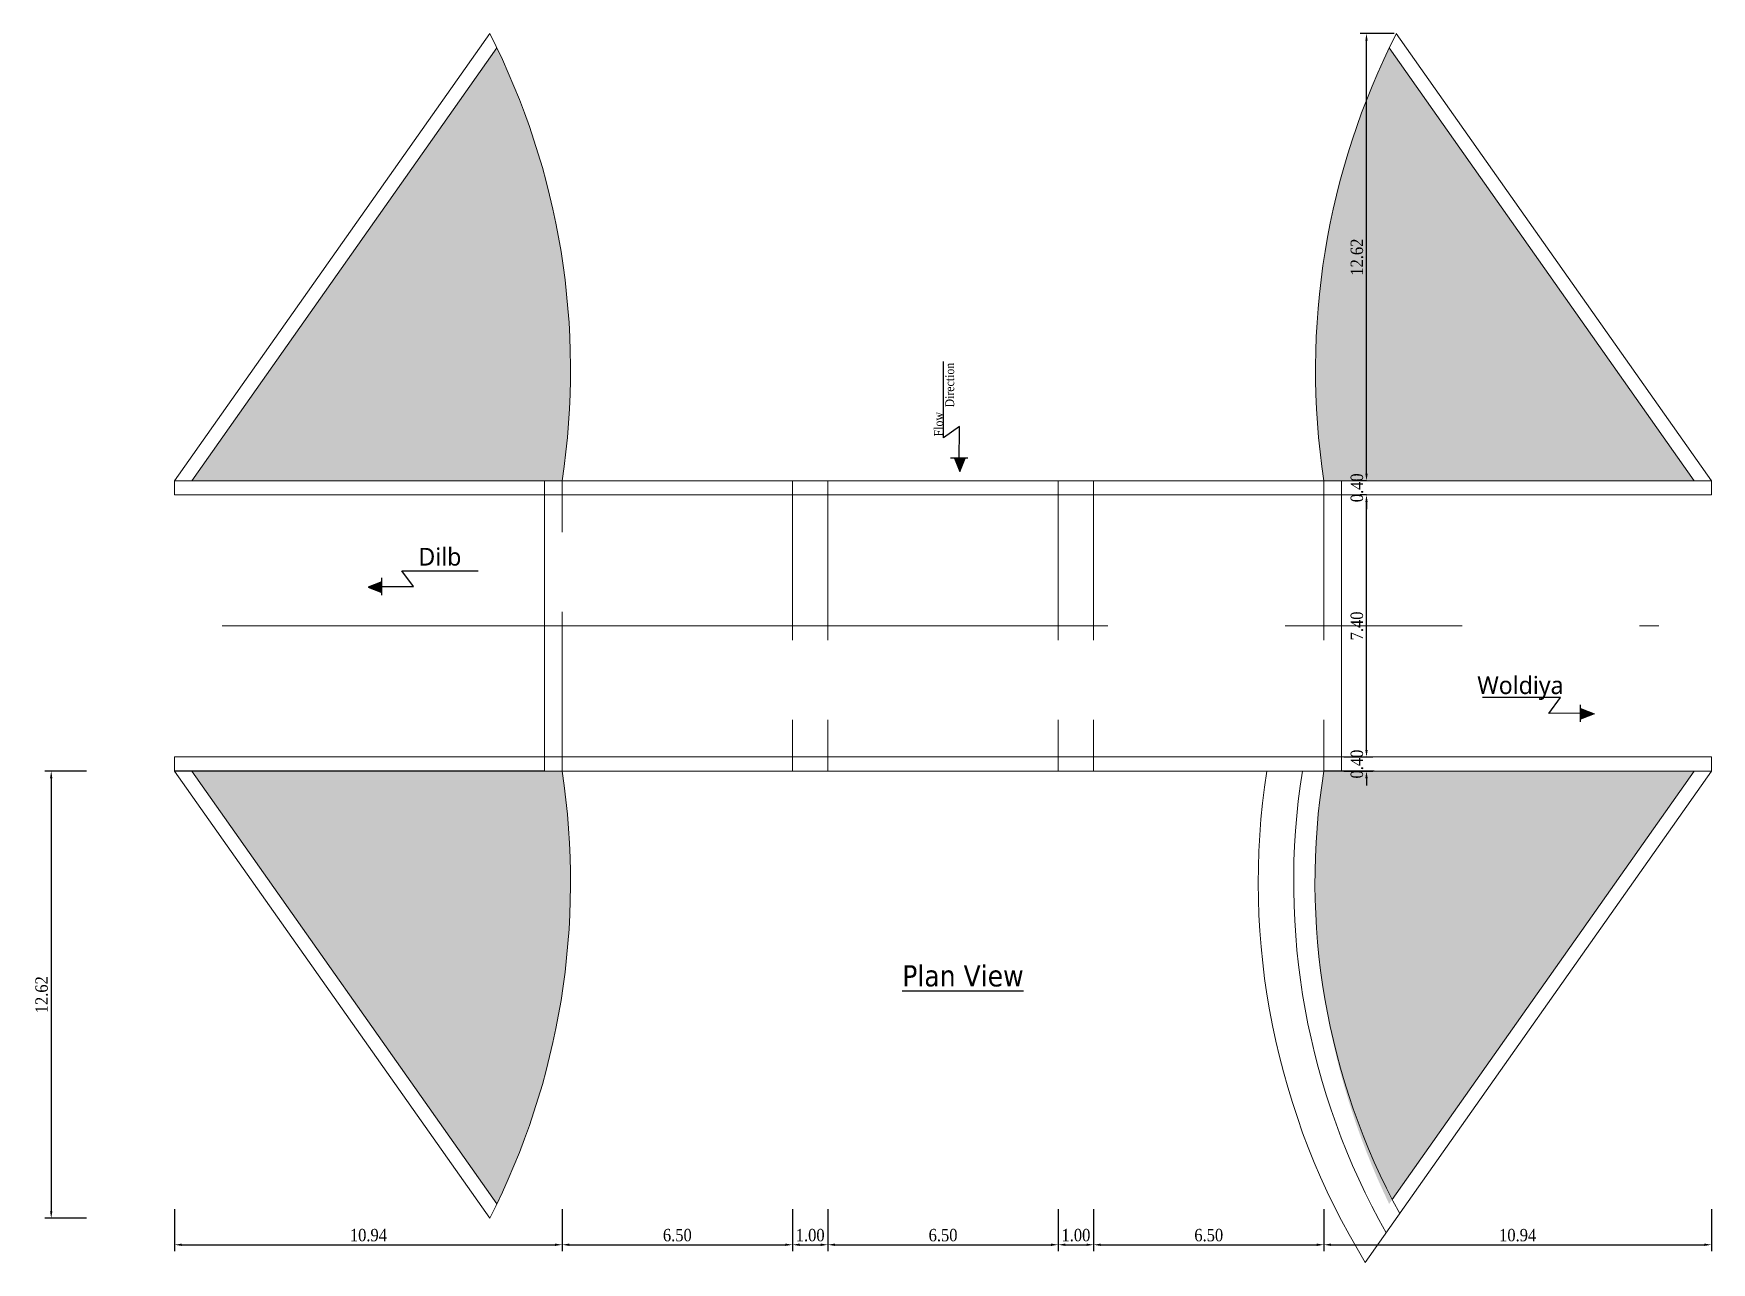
# Model space of a CAD drawing. Header units: inches. Extents: x 27 to 160, y 4 to 61.
# Drawn here: x 27.57 to 74.93, y 26.31 to 61 of the extents above; entities that cross this region are included whole.
import ezdxf

# ---------------------------------------------------------------- set-up
doc = ezdxf.new("R2010")
doc.units = ezdxf.units.IN
doc.header["$MEASUREMENT"] = 0
doc.linetypes.add('CENTER', pattern=[2, 1.25, -0.25, 0.25, -0.25])
doc.linetypes.add('HIDDEN', pattern=[0.375, 0.25, -0.125])
for name, color, linetype, lineweight in [('center line', 251, 'CENTER', 0), ('dima', 7, 'Continuous', 0), ('hach', 251, 'Continuous', 0), ('text', 1, 'Continuous', 0), ('wall', 4, 'Continuous', 13)]:
    doc.layers.add(name, color=color, linetype=linetype, lineweight=lineweight)
doc.layers.add('Direction', color=6, linetype='Continuous')
doc.layers.add('TEXT2', color=7, linetype='Continuous')
doc.styles.get("Standard").update_dxf_attribs({"font": 'GARA.TTF'})
doc.dimstyles.get("Standard").update_dxf_attribs({"dimtxt": 0.35, "dimasz": 0.2, "dimexe": 0.18, "dimexo": 0.0625, "dimgap": 0.09, "dimtad": 1, "dimzin": 0, "dimdsep": 46, "dimtxsty": 'Standard', "dimcen": 0.09, "dimclrd": 253, "dimclre": 21, "dimadec": 0, "dimazin": 0, "dimtfac": 1, "dimtix": 1, "dimtofl": 0, "dimtmove": 0, "dimatfit": 3, "dimfxl": 1, "dimfxlon": 1, "dimtolj": 1, "dimtzin": 0, "dimarcsym": 0})

# ---------------------------------------------------------------- blocks, each defined once
blk = doc.blocks.new('*D2')
at = {"layer": 'Defpoints', "color": 0}
for p in [(31.556, 40.179), (42.496, 40.179), (42.496, 26.809)]:
    blk.add_point(p, dxfattribs=at)
at = {"layer": 'dima', "color": 21, "lineweight": -2}
for p, q in [((31.556, 27.809), (31.556, 26.629)), ((42.496, 27.809), (42.496, 26.629))]:
    blk.add_line(p, q, dxfattribs=at)
at = {"layer": 'dima', "color": 253, "lineweight": -2}
blk.add_line((31.756, 26.809), (42.296, 26.809), dxfattribs=at)
at = {"layer": 'dima', "color": 253}
for points in [[(31.756, 26.842), (31.756, 26.775), (31.556, 26.809)], [(42.296, 26.842), (42.296, 26.775), (42.496, 26.809)]]:
    blk.add_solid(points, dxfattribs=at)
at = {"layer": 'dima', "color": 0, "insert": (37.026, 27.078), "char_height": 0.35, "attachment_point": 5}
blk.add_mtext('\\A1;10.94', dxfattribs=at)
blk = doc.blocks.new('*D3')
at = {"layer": 'Defpoints', "color": 0}
for p in [(42.496, 40.179), (48.996, 40.179), (48.996, 26.809)]:
    blk.add_point(p, dxfattribs=at)
at = {"layer": 'dima', "color": 21, "lineweight": -2}
for p, q in [((42.496, 27.809), (42.496, 26.629)), ((48.996, 27.809), (48.996, 26.629))]:
    blk.add_line(p, q, dxfattribs=at)
at = {"layer": 'dima', "color": 253, "lineweight": -2}
blk.add_line((42.696, 26.809), (48.796, 26.809), dxfattribs=at)
at = {"layer": 'dima', "color": 253}
for points in [[(42.696, 26.842), (42.696, 26.775), (42.496, 26.809)], [(48.796, 26.842), (48.796, 26.775), (48.996, 26.809)]]:
    blk.add_solid(points, dxfattribs=at)
at = {"layer": 'dima', "color": 0, "insert": (45.746, 27.078), "char_height": 0.35, "attachment_point": 5}
blk.add_mtext('\\A1;6.50', dxfattribs=at)
blk = doc.blocks.new('*D4')
at = {"layer": 'Defpoints', "color": 0}
for p in [(48.996, 40.179), (49.996, 40.179), (49.996, 26.809)]:
    blk.add_point(p, dxfattribs=at)
at = {"layer": 'dima', "color": 21, "lineweight": -2}
for p, q in [((48.996, 27.809), (48.996, 26.629)), ((49.996, 27.809), (49.996, 26.629))]:
    blk.add_line(p, q, dxfattribs=at)
at = {"layer": 'dima', "color": 253, "lineweight": -2}
blk.add_line((49.196, 26.809), (49.796, 26.809), dxfattribs=at)
at = {"layer": 'dima', "color": 253}
for points in [[(49.196, 26.842), (49.196, 26.775), (48.996, 26.809)], [(49.796, 26.842), (49.796, 26.775), (49.996, 26.809)]]:
    blk.add_solid(points, dxfattribs=at)
at = {"layer": 'dima', "color": 0, "insert": (49.496, 27.078), "char_height": 0.35, "attachment_point": 5}
blk.add_mtext('\\A1;1.00', dxfattribs=at)
blk = doc.blocks.new('*D5')
at = {"layer": 'Defpoints', "color": 0}
for p in [(49.996, 40.179), (56.496, 40.179), (56.496, 26.809)]:
    blk.add_point(p, dxfattribs=at)
at = {"layer": 'dima', "color": 21, "lineweight": -2}
for p, q in [((49.996, 27.809), (49.996, 26.629)), ((56.496, 27.809), (56.496, 26.629))]:
    blk.add_line(p, q, dxfattribs=at)
at = {"layer": 'dima', "color": 253, "lineweight": -2}
blk.add_line((50.196, 26.809), (56.296, 26.809), dxfattribs=at)
at = {"layer": 'dima', "color": 253}
for points in [[(50.196, 26.842), (50.196, 26.775), (49.996, 26.809)], [(56.296, 26.842), (56.296, 26.775), (56.496, 26.809)]]:
    blk.add_solid(points, dxfattribs=at)
at = {"layer": 'dima', "color": 0, "insert": (53.246, 27.078), "char_height": 0.35, "attachment_point": 5}
blk.add_mtext('\\A1;6.50', dxfattribs=at)
blk = doc.blocks.new('*D6')
at = {"layer": 'Defpoints', "color": 0}
for p in [(56.496, 40.179), (57.496, 40.179), (57.496, 26.809)]:
    blk.add_point(p, dxfattribs=at)
at = {"layer": 'dima', "color": 21, "lineweight": -2}
for p, q in [((56.496, 27.809), (56.496, 26.629)), ((57.496, 27.809), (57.496, 26.629))]:
    blk.add_line(p, q, dxfattribs=at)
at = {"layer": 'dima', "color": 253, "lineweight": -2}
blk.add_line((56.696, 26.809), (57.296, 26.809), dxfattribs=at)
at = {"layer": 'dima', "color": 253}
for points in [[(56.696, 26.842), (56.696, 26.775), (56.496, 26.809)], [(57.296, 26.842), (57.296, 26.775), (57.496, 26.809)]]:
    blk.add_solid(points, dxfattribs=at)
at = {"layer": 'dima', "color": 0, "insert": (56.996, 27.078), "char_height": 0.35, "attachment_point": 5}
blk.add_mtext('\\A1;1.00', dxfattribs=at)
blk = doc.blocks.new('*D7')
at = {"layer": 'Defpoints', "color": 0}
for p in [(57.496, 40.179), (63.996, 40.179), (63.996, 26.809)]:
    blk.add_point(p, dxfattribs=at)
at = {"layer": 'dima', "color": 21, "lineweight": -2}
for p, q in [((57.496, 27.809), (57.496, 26.629)), ((63.996, 27.809), (63.996, 26.629))]:
    blk.add_line(p, q, dxfattribs=at)
at = {"layer": 'dima', "color": 253, "lineweight": -2}
blk.add_line((57.696, 26.809), (63.796, 26.809), dxfattribs=at)
at = {"layer": 'dima', "color": 253}
for points in [[(57.696, 26.842), (57.696, 26.775), (57.496, 26.809)], [(63.796, 26.842), (63.796, 26.775), (63.996, 26.809)]]:
    blk.add_solid(points, dxfattribs=at)
at = {"layer": 'dima', "color": 0, "insert": (60.746, 27.078), "char_height": 0.35, "attachment_point": 5}
blk.add_mtext('\\A1;6.50', dxfattribs=at)
blk = doc.blocks.new('*D8')
at = {"layer": 'Defpoints', "color": 0}
for p in [(63.996, 40.179), (74.935, 40.179), (74.935, 26.809)]:
    blk.add_point(p, dxfattribs=at)
at = {"layer": 'dima', "color": 21, "lineweight": -2}
for p, q in [((63.996, 27.809), (63.996, 26.629)), ((74.935, 27.809), (74.935, 26.629))]:
    blk.add_line(p, q, dxfattribs=at)
at = {"layer": 'dima', "color": 253, "lineweight": -2}
blk.add_line((64.196, 26.809), (74.735, 26.809), dxfattribs=at)
at = {"layer": 'dima', "color": 253}
for points in [[(64.196, 26.842), (64.196, 26.775), (63.996, 26.809)], [(74.735, 26.842), (74.735, 26.775), (74.935, 26.809)]]:
    blk.add_solid(points, dxfattribs=at)
at = {"layer": 'dima', "color": 0, "insert": (69.465, 27.078), "char_height": 0.35, "attachment_point": 5}
blk.add_mtext('\\A1;10.94', dxfattribs=at)
blk = doc.blocks.new('*D9')
at = {"layer": 'Defpoints', "color": 0}
for p in [(64.496, 40.579), (65.198, 40.579), (64.496, 40.179)]:
    blk.add_point(p, dxfattribs=at)
at = {"layer": 'dima', "color": 253, "lineweight": -2}
for p, q in [((65.198, 40.779), (65.198, 40.979)), ((65.198, 39.979), (65.198, 39.779))]:
    blk.add_line(p, q, dxfattribs=at)
at = {"layer": 'dima', "color": 21, "lineweight": -2}
for p, q in [((64.558, 40.579), (65.378, 40.579)), ((64.558, 40.179), (65.378, 40.179))]:
    blk.add_line(p, q, dxfattribs=at)
at = {"layer": 'dima', "color": 253}
for points in [[(65.165, 40.779), (65.232, 40.779), (65.198, 40.579)], [(65.165, 39.979), (65.232, 39.979), (65.198, 40.179)]]:
    blk.add_solid(points, dxfattribs=at)
at = {"layer": 'dima', "color": 0, "insert": (64.929, 40.379), "char_height": 0.35, "attachment_point": 5, "rotation": 90}
blk.add_mtext('\\A1;0.40', dxfattribs=at)
blk = doc.blocks.new('*D10')
at = {"layer": 'Defpoints', "color": 0}
for p in [(65.198, 47.979), (65.198, 47.979), (64.496, 40.579)]:
    blk.add_point(p, dxfattribs=at)
at = {"layer": 'dima', "color": 21, "lineweight": -2}
for p, q in [((65.198, 47.979), (65.018, 47.979)), ((64.558, 40.579), (65.378, 40.579))]:
    blk.add_line(p, q, dxfattribs=at)
at = {"layer": 'dima', "color": 253, "lineweight": -2}
blk.add_line((65.198, 40.779), (65.198, 47.779), dxfattribs=at)
at = {"layer": 'dima', "color": 253}
for points in [[(65.165, 47.779), (65.232, 47.779), (65.198, 47.979)], [(65.165, 40.779), (65.232, 40.779), (65.198, 40.579)]]:
    blk.add_solid(points, dxfattribs=at)
at = {"layer": 'dima', "color": 0, "insert": (64.929, 44.279), "char_height": 0.35, "attachment_point": 5, "rotation": 90}
blk.add_mtext('\\A1;7.40', dxfattribs=at)
blk = doc.blocks.new('*D11')
at = {"layer": 'Defpoints', "color": 0}
for p in [(65.198, 48.379), (65.198, 48.379), (65.198, 47.979)]:
    blk.add_point(p, dxfattribs=at)
at = {"layer": 'dima', "color": 21, "lineweight": -2}
for p, q in [((65.198, 48.379), (65.018, 48.379)), ((65.198, 47.979), (65.018, 47.979))]:
    blk.add_line(p, q, dxfattribs=at)
at = {"layer": 'dima', "color": 253, "lineweight": -2}
for p, q in [((65.198, 48.579), (65.198, 48.779)), ((65.198, 47.779), (65.198, 47.579))]:
    blk.add_line(p, q, dxfattribs=at)
at = {"layer": 'dima', "color": 253}
for points in [[(65.165, 48.579), (65.232, 48.579), (65.198, 48.379)], [(65.165, 47.779), (65.232, 47.779), (65.198, 47.979)]]:
    blk.add_solid(points, dxfattribs=at)
at = {"layer": 'dima', "color": 0, "insert": (64.929, 48.179), "char_height": 0.35, "attachment_point": 5, "rotation": 90}
blk.add_mtext('\\A1;0.40', dxfattribs=at)
blk = doc.blocks.new('*D12')
at = {"layer": 'Defpoints', "color": 0}
for p in [(65.198, 61.003), (66.04, 61.003), (65.198, 48.379)]:
    blk.add_point(p, dxfattribs=at)
at = {"layer": 'dima', "color": 21, "lineweight": -2}
for p, q in [((65.978, 61.003), (65.018, 61.003)), ((65.198, 48.379), (65.018, 48.379))]:
    blk.add_line(p, q, dxfattribs=at)
at = {"layer": 'dima', "color": 253, "lineweight": -2}
blk.add_line((65.198, 48.579), (65.198, 60.803), dxfattribs=at)
at = {"layer": 'dima', "color": 253}
for points in [[(65.165, 60.803), (65.232, 60.803), (65.198, 61.003)], [(65.165, 48.579), (65.232, 48.579), (65.198, 48.379)]]:
    blk.add_solid(points, dxfattribs=at)
at = {"layer": 'dima', "color": 0, "insert": (64.929, 54.691), "char_height": 0.35, "attachment_point": 5, "rotation": 90}
blk.add_mtext('\\A1;12.62', dxfattribs=at)
blk = doc.blocks.new('*D13')
at = {"layer": 'Defpoints', "color": 0}
for p in [(42.496, 40.179), (28.073, 27.555), (40.451, 27.555)]:
    blk.add_point(p, dxfattribs=at)
at = {"layer": 'dima', "color": 21, "lineweight": -2}
for p, q in [((29.073, 40.179), (27.893, 40.179)), ((29.073, 27.555), (27.893, 27.555))]:
    blk.add_line(p, q, dxfattribs=at)
at = {"layer": 'dima', "color": 253, "lineweight": -2}
blk.add_line((28.073, 39.979), (28.073, 27.755), dxfattribs=at)
at = {"layer": 'dima', "color": 253}
for points in [[(28.039, 39.979), (28.106, 39.979), (28.073, 40.179)], [(28.039, 27.755), (28.106, 27.755), (28.073, 27.555)]]:
    blk.add_solid(points, dxfattribs=at)
at = {"layer": 'dima', "color": 0, "insert": (27.804, 33.867), "char_height": 0.35, "attachment_point": 5, "rotation": 90}
blk.add_mtext('\\A1;12.62', dxfattribs=at)

msp = doc.modelspace()

# ---------------------------------------------------------------- hatches: boundary and pattern name
at = {"layer": 'hach'}
h = msp.add_hatch(dxfattribs=at)
h.set_pattern_fill('GRAVEL', color=256, scale=3, style=0)
h.set_pattern_definition([(228.0128, (34.2056, 30.96198), (-23.9999947, -27.000004), [0.40361, -39.95726]), (184.9697, (33.9356, 30.66198), (36.00000315, 2.99997392), [0.692604, -68.567775]), (132.5104, (33.2456, 30.60198), (29.99997216, -33.000026), [0.48836, -48.3481]), (267.2737, (32.0756, 29.85198), (2.99998805, 60.0000009), [0.630714, -62.440674]), (292.8337, (32.0456, 29.22198), (-15.0000297, 35.99998924), [0.618465, -61.22812]), (357.2737, (32.2856, 28.65198), (-60.0000009, 2.99998805), [0.630714, -62.440674]), (37.6942, (32.9156, 28.62198), (-39.00002204, -29.99997122), [0.83409, -82.57455]), (72.2553, (33.5756, 29.13198), (21.0000323, 65.9999887), [0.787464, -77.95896]), (121.4296, (33.8156, 29.88198), (-24.0000247, 38.9999851), [0.63285, -62.65222]), (175.2364, (33.4856, 30.42198), (33.0000028, -2.9999746), [0.7225, -35.40229]), (222.3974, (32.765595, 30.48198), (-36.00002205, -32.99997625), [0.934344, -92.500125]), (138.8141, (35.0456, 29.82198), (-21.0000088, 17.999992), [0.3189, -31.57153]), (171.4692, (34.8056, 30.03198), (38.99999485, -6.00002373), [0.60671, -60.06453]), (225, (34.2056, 30.122), (-3e-16, -3), [0.42426, -3.81838]), (203.1986, (33.9956, 30.482), (14.9999992, 6.000004), [0.22847, -22.61885]), (291.8014, (33.7856, 30.392), (-3, 9.000001), [0.32311, -15.83239]), (30.9638, (33.9056, 30.092), (8.999994, 6.0000075), [0.52479, -16.96807]), (161.565, (34.3556, 30.362), (6.000001, -2.999995), [0.37947, -9.10736]), (16.3895, (32.0456, 30.39198), (30.0000066, 8.99997813), [0.5316, -52.628535]), (70.3462, (32.5556, 30.54198), (-11.99998574, -33.0000064), [0.44598, -44.15222]), (293.1986, (34.3556, 30.962), (-6.000004, 14.9999992), [0.45694, -22.39037]), (343.6105, (34.5356, 30.54198), (-30.0000066, 8.99997813), [0.5316, -52.628535]), (339.444, (32.0456, 28.532), (-15.0000055, 5.999988), [0.51264, -25.11937]), (294.7751, (32.5256, 28.35198), (-14.9999766, 33.0000103), [0.42953, -42.52393]), (66.8014, (34.3856, 27.962), (6.000004, 14.9999992), [0.45694, -22.39037]), (17.354, (34.5656, 28.38198), (-39.00000606, -11.9999835), [0.50289, -49.78627]), (69.444, (32.9156, 27.962), (-5.999988, -15.0000055), [0.25632, -25.37569]), (101.3099, (34.2056, 27.962), (-2.999993, 12.000002), [0.15297, -15.14409]), (165.9638, (34.1756, 28.112), (9.000002, -2.999994), [0.61847, -11.75085]), (186.009, (33.5756, 28.26198), (29.99999925, 2.99999795), [0.57315, -56.74177]), (303.6901, (33.9056, 29.822), (-3.000004, 5.999999), [0.43267, -10.38399]), (353.1572, (34.1456, 29.46198), (50.9999981, -6.000024), [0.75538, -74.78269]), (60.9454, (34.8956, 29.37198), (-12, -21.0000012), [0.30887, -30.57802]), (90, (35.0456, 29.642), (-3, 3), [0.18, -2.82]), (120.2564, (33.5156, 28.35198), (11.9999847, -21.0000074), [0.41677, -41.26056]), (48.0128, (33.3056, 28.71198), (23.9999947, 27.000004), [0.80722, -39.55366]), (0, (33.8456, 29.312), (3, 3), [0.78, -2.22]), (325.3048, (34.6256, 29.31198), (-29.9999828, 21.0000258), [0.47434, -46.95982]), (254.0546, (35.0156, 29.042), (-2.9999997, -12.0000004), [0.4368, -21.40352]), (207.646, (34.8956, 28.62198), (-56.99998742, -30.00002314), [0.711195, -70.40842]), (175.4261, (34.2656, 28.29198), (-39.00000167, 2.9999844), [0.7524, -74.48722])])
h.paths.add_polyline_path([(42.496, 40.179), (41.996, 40.179), (32.046, 40.179), (40.653, 27.962, 0.151182)])
h.paths.add_polyline_path([(66.771, 29.286), (74.446, 40.179), (65.413, 40.179, 0.143652)])
h.paths.add_polyline_path([(63.996, 48.379), (64.496, 48.379), (74.446, 48.379), (65.838, 60.595, 0.151182)])
h.paths.add_polyline_path([(41.996, 48.379), (42.496, 48.379, 0.151182), (40.653, 60.595), (32.046, 48.379)])
h.paths.add_polyline_path([(66.369, 28.715), (66.771, 29.286, -0.143652), (65.413, 40.179), (64.805, 40.179, 0.147035)])
h.paths.add_polyline_path([(64.805, 40.179), (64.496, 40.179), (63.996, 40.179, 0.151182), (65.838, 27.962), (66.369, 28.715, -0.147035)])
at = {"layer": 'text'}
h = msp.add_hatch(color=256, dxfattribs=at)
h.set_gradient(color1=(0, 0, 255), one_color=1, tint=1)
h.paths.add_polyline_path([(53.874, 49.018), (53.57, 49.019), (53.72, 48.636)])
h = msp.add_hatch(color=256, dxfattribs=at)
h.set_gradient(color1=(0, 0, 255), one_color=1, tint=1)
h.paths.add_polyline_path([(37.404, 45.221), (37.405, 45.525), (37.022, 45.375)])
h = msp.add_hatch(color=256, dxfattribs=at)
h.set_gradient(color1=(0, 0, 255), one_color=1, tint=1)
h.paths.add_polyline_path([(71.624, 41.796), (71.242, 41.946), (71.242, 41.643)])

# ---------------------------------------------------------------- linework, layer by layer
for p, q in [((41.996, 40.179), (31.556, 40.179)), ((65.413, 40.179), (63.996, 40.179))]:
    msp.add_line(p, q)
at = {"layer": 'center line', "linetype": 'CENTER', "ltscale": 20}
msp.add_line((32.9, 44.279), (73.454, 44.279), dxfattribs=at)
at = {"layer": 'Direction', "color": 6, "linetype": 'Continuous'}
for p, q in [((53.262, 49.588), (53.262, 51.741)), ((53.706, 49.914), (53.262, 49.588)), ((53.705, 48.891), (53.706, 49.914)), ((38.3, 45.389), (37.974, 45.833)), ((37.974, 45.833), (40.127, 45.833)), ((37.277, 45.39), (38.3, 45.389)), ((70.673, 42.255), (68.474, 42.255)), ((70.346, 41.81), (70.673, 42.255)), ((71.37, 41.812), (70.346, 41.81))]:
    msp.add_line(p, q, dxfattribs=at)
at = {"layer": 'Direction', "color": 6, "linetype": 'Continuous', "ltscale": 10}
for p, q in [((53.95, 49.018), (53.46, 49.019)), ((37.404, 45.145), (37.405, 45.635)), ((71.242, 41.567), (71.242, 42.056))]:
    msp.add_line(p, q, dxfattribs=at)
at = {"layer": 'Direction', "color": 4, "linetype": 'Continuous', "ltscale": 10}
for p, q in [((53.57, 49.019), (53.72, 48.636)), ((53.72, 48.636), (53.874, 49.018)), ((37.405, 45.525), (37.022, 45.375)), ((37.022, 45.375), (37.404, 45.221)), ((71.242, 41.946), (71.624, 41.796)), ((71.624, 41.796), (71.242, 41.643))]:
    msp.add_line(p, q, dxfattribs=at)
at = {"layer": 'hach', "linetype": 'HIDDEN', "ltscale": 18}
for p, q in [((42.496, 40.179), (42.496, 48.379)), ((48.996, 48.379), (48.996, 40.179)), ((49.996, 48.379), (49.996, 40.179)), ((56.496, 48.379), (56.496, 40.179)), ((57.496, 48.379), (57.496, 40.179)), ((63.996, 48.379), (63.996, 40.179))]:
    msp.add_line(p, q, dxfattribs=at)
at = {"layer": 'wall'}
for p, q in [((40.451, 61.003), (31.556, 48.379)), ((66.04, 61.003), (74.935, 48.379)), ((40.653, 60.595), (32.046, 48.379)), ((65.838, 60.595), (74.446, 48.379)), ((41.996, 48.379), (31.556, 48.379)), ((31.556, 48.379), (31.556, 47.979)), ((41.996, 48.379), (64.496, 48.379)), ((41.996, 40.179), (41.996, 48.379)), ((64.496, 48.379), (64.496, 40.179)), ((74.935, 48.379), (64.496, 48.379)), ((74.935, 48.379), (74.935, 47.979)), ((41.996, 47.979), (31.556, 47.979)), ((41.996, 47.979), (64.496, 47.979)), ((74.935, 47.979), (64.496, 47.979)), ((41.996, 40.579), (31.556, 40.579)), ((31.556, 40.179), (31.556, 40.579)), ((41.996, 40.579), (64.496, 40.579)), ((74.935, 40.579), (64.496, 40.579)), ((74.935, 40.579), (74.935, 40.179)), ((40.451, 27.555), (31.556, 40.179)), ((40.653, 27.962), (32.046, 40.179)), ((41.996, 40.179), (64.496, 40.179)), ((74.935, 40.179), (64.496, 40.179)), ((65.163, 26.309), (74.935, 40.179)), ((65.925, 28.085), (74.446, 40.179))]:
    msp.add_line(p, q, dxfattribs=at)
for centre, radius, start, end in [((21.834, 51.51), 20.897, 351.3833, 27.0184), ((84.657, 51.51), 20.897, 152.9816, 188.6167), ((21.834, 37.048), 20.897, 332.9816, 8.6167), ((82.74, 37.048), 20.597, 171.2568, 211.4223), ((83.24, 37.048), 20.097, 171.0375, 209.5213), ((83.24, 37.048), 19.497, 170.7594, 208.6845)]:
    msp.add_arc(centre, radius, start, end, dxfattribs=at)

# ---------------------------------------------------------------- texts
at = {"layer": 'text', "char_height": 0.2515, "width": 5.1366, "attachment_point": 1, "rotation": 90}
for s, insert in [('Direction', (53.308, 50.446)), ('Flow ', (52.992, 49.63))]:
    msp.add_mtext(s, dxfattribs=dict(at, insert=insert))
at = {"layer": 'text', "char_height": 0.5, "width": 5.1366, "attachment_point": 1}
for s, insert in [('{\\fSegoe UI|b0|i0|c0|p34;Dilb}', (38.438, 46.482)), ('{\\fSegoe UI|b0|i0|c0|p34;Woldiya}', (68.326, 42.856))]:
    msp.add_mtext(s, dxfattribs=dict(at, insert=insert))
at = {"layer": 'TEXT2', "insert": (52.094, 34.702), "char_height": 0.6, "width": 5.95971, "attachment_point": 1}
msp.add_mtext('{\\fTahoma|b0|i0|c0|p34;\\LPlan View}', dxfattribs=at)

# ---------------------------------------------------------------- dimensions: what is measured, and where the dimension line sits
at = {"layer": 'dima'}
for base, p1, p2, picture, middle in [((65.198, 61.003), (65.198, 48.379), (66.04, 61.003), '*D12', (64.929, 54.691)), ((65.198, 48.379), (65.198, 47.979), (65.198, 48.379), '*D11', (64.929, 48.179)), ((65.198, 47.979), (64.496, 40.579), (65.198, 47.979), '*D10', (64.929, 44.279)), ((65.198, 40.579), (64.496, 40.179), (64.496, 40.579), '*D9', (64.929, 40.379)), ((28.073, 27.555), (42.496, 40.179), (40.451, 27.555), '*D13', (27.804, 33.867))]:
    dim = msp.add_linear_dim(base=base, p1=p1, p2=p2, angle=90, dimstyle='Standard', dxfattribs=at)
    dim.commit()
    dim.dimension.update_dxf_attribs({"geometry": picture, "text_midpoint": middle})
for base, p1, p2, picture, middle in [((42.496, 26.809), (31.556, 40.179), (42.496, 40.179), '*D2', (37.026, 27.078)), ((48.996, 26.809), (42.496, 40.179), (48.996, 40.179), '*D3', (45.746, 27.078)), ((49.996, 26.809), (48.996, 40.179), (49.996, 40.179), '*D4', (49.496, 27.078)), ((56.496, 26.809), (49.996, 40.179), (56.496, 40.179), '*D5', (53.246, 27.078)), ((57.496, 26.809), (56.496, 40.179), (57.496, 40.179), '*D6', (56.996, 27.078)), ((63.996, 26.809), (57.496, 40.179), (63.996, 40.179), '*D7', (60.746, 27.078)), ((74.935, 26.809), (63.996, 40.179), (74.935, 40.179), '*D8', (69.465, 27.078))]:
    dim = msp.add_linear_dim(base=base, p1=p1, p2=p2, dimstyle='Standard', dxfattribs=at)
    dim.commit()
    dim.dimension.update_dxf_attribs({"geometry": picture, "text_midpoint": middle})

doc.saveas('drawing.dxf')
